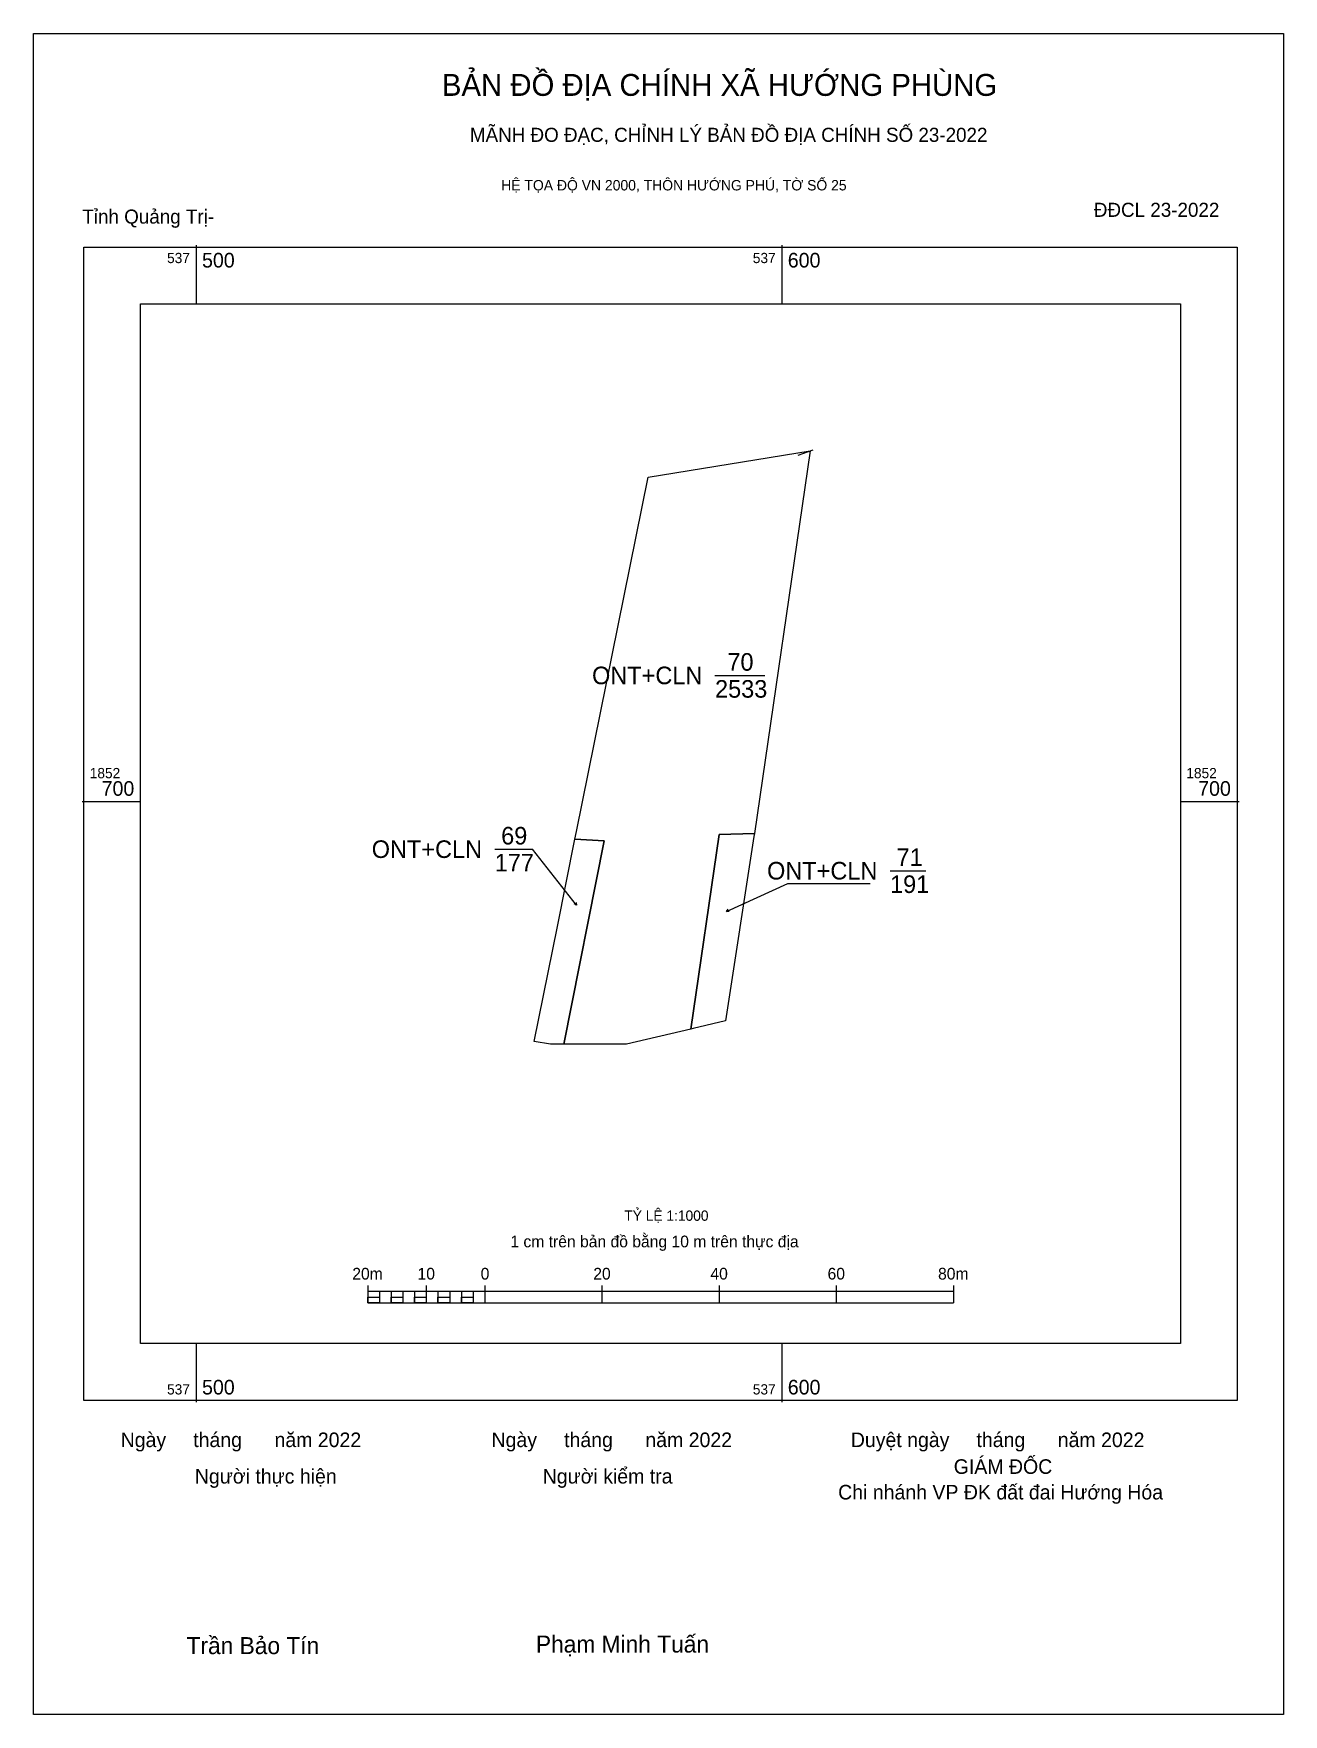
# Model space of a CAD drawing. Extents: x 537472 to 537686, y 1852544 to 1852831.
import ezdxf

# ---------------------------------------------------------------- set-up
doc = ezdxf.new("R2010")
doc.units = 0
for name, color, linetype in [('Level 10', 7, 'Continuous'), ('Level 13', 7, 'Continuous'), ('Level 15', 7, 'Continuous'), ('Level 27', 7, 'Continuous'), ('Level 49', 7, 'Continuous'), ('Level 6', 7, 'Continuous'), ('Level 62', 7, 'Continuous'), ('Level 63', 7, 'Continuous'), ('Level 9', 7, 'Continuous')]:
    doc.layers.add(name, color=color, linetype=linetype)

msp = doc.modelspace()

# ---------------------------------------------------------------- linework, layer by layer
at = {"layer": 'Level 10'}
for points in [[(537562.74, 1852658.6), (537569.68, 1852693.33), (537564.64, 1852693.57), (537564.91, 1852694.93), (537577.15, 1852755.38), (537604.81, 1852759.9), (537595.29, 1852694.55), (537589.29, 1852694.42), (537584.44, 1852661.18), (537573.49, 1852658.6)], [(537569.68, 1852693.33), (537562.74, 1852658.6), (537560.49, 1852658.6), (537557.73, 1852659.05), (537561.66, 1852678.68), (537564.64, 1852693.57)], [(537584.85, 1852661.28), (537584.44, 1852661.18), (537589.29, 1852694.42), (537595.29, 1852694.55), (537595.21, 1852694.06), (537590.35, 1852662.58)]]:
    msp.add_lwpolyline(points, close=True, dxfattribs=at)
at = {"layer": 'Level 15'}
msp.add_lwpolyline([(537472.25, 1852831.11), (537685.61, 1852831.11), (537685.61, 1852544.19), (537472.25, 1852544.19)], close=True, dxfattribs=at)
at = {"layer": 'Level 27'}
for p, q in [((537604.81, 1852759.9), (537604.82, 1852759.9)), ((537577.15, 1852755.38), (537577.15, 1852755.38)), ((537564.64, 1852693.57), (537564.64, 1852693.56)), ((537595.29, 1852694.55), (537595.29, 1852694.54)), ((537584.44, 1852661.18), (537584.45, 1852661.19)), ((537562.74, 1852658.6), (537562.73, 1852658.6))]:
    msp.add_line(p, q, dxfattribs=at)
at = {"layer": 'Level 49'}
msp.add_line((537602.78, 1852759.17), (537605.35, 1852760.03), dxfattribs=at)
at = {"layer": 'Level 62'}
msp.add_lwpolyline([(537490.52, 1852785), (537668.03, 1852785), (537668.03, 1852607.48), (537490.52, 1852607.48)], close=True, dxfattribs=at)
at = {"layer": 'Level 63'}
for p, q in [((537500, 1852795), (537500, 1852785)), ((537600, 1852795), (537600, 1852785)), ((537480.52, 1852700), (537490.52, 1852700)), ((537668.03, 1852700), (537678.03, 1852700)), ((537564.95, 1852682.35), (537557.43, 1852691.89)), ((537618.46, 1852688.21), (537624.58, 1852688.21)), ((537590.56, 1852681.27), (537601.02, 1852686.04)), ((537601.02, 1852686.04), (537615.07, 1852686.04)), ((537529.28, 1852617.42), (537529.28, 1852614.42)), ((537529.28, 1852616.42), (537629.28, 1852616.42)), ((537531.28, 1852616.42), (537531.28, 1852614.42)), ((537533.28, 1852616.42), (537533.28, 1852614.42)), ((537535.28, 1852616.42), (537535.28, 1852614.42)), ((537537.28, 1852616.42), (537537.28, 1852614.42)), ((537539.28, 1852617.42), (537539.28, 1852614.42)), ((537539.28, 1852616.42), (537539.28, 1852614.42)), ((537541.28, 1852616.42), (537541.28, 1852614.42)), ((537543.28, 1852616.42), (537543.28, 1852614.42)), ((537545.28, 1852616.42), (537545.28, 1852614.42)), ((537547.28, 1852616.42), (537547.28, 1852614.42)), ((537549.28, 1852617.42), (537549.28, 1852614.42)), ((537549.28, 1852616.42), (537549.28, 1852614.42)), ((537569.28, 1852617.42), (537569.28, 1852614.42)), ((537589.28, 1852617.42), (537589.28, 1852614.42)), ((537609.28, 1852617.42), (537609.28, 1852614.42)), ((537629.28, 1852617.42), (537629.28, 1852614.42)), ((537529.28, 1852614.42), (537629.28, 1852614.42)), ((537500, 1852607.48), (537500, 1852597.48)), ((537600, 1852607.48), (537600, 1852597.48))]:
    msp.add_line(p, q, dxfattribs=at)
for points in [[(537480.83, 1852794.68), (537677.72, 1852794.68), (537677.72, 1852597.8), (537480.83, 1852597.8)], [(537529.28, 1852615.42), (537531.28, 1852615.42), (537531.28, 1852614.42), (537529.28, 1852614.42)], [(537529.28, 1852615.42), (537531.28, 1852615.42), (537531.28, 1852614.42), (537529.28, 1852614.42)], [(537533.28, 1852615.42), (537535.28, 1852615.42), (537535.28, 1852614.42), (537533.28, 1852614.42)], [(537537.28, 1852615.42), (537539.28, 1852615.42), (537539.28, 1852614.42), (537537.28, 1852614.42)], [(537541.28, 1852615.42), (537543.28, 1852615.42), (537543.28, 1852614.42), (537541.28, 1852614.42)], [(537545.28, 1852615.42), (537547.28, 1852615.42), (537547.28, 1852614.42), (537545.28, 1852614.42)]]:
    msp.add_lwpolyline(points, close=True, dxfattribs=at)
for points in [[(537564.86, 1852682.78), (537564.95, 1852682.35), (537564.54, 1852682.54)], [(537591, 1852681.25), (537590.56, 1852681.27), (537590.84, 1852681.62)]]:
    msp.add_lwpolyline(points, dxfattribs=at)
at = {"layer": 'Level 9'}
for p, q in [((537588.57, 1852721.55), (537597.08, 1852721.55)), ((537550.97, 1852691.89), (537557.43, 1852691.89))]:
    msp.add_line(p, q, dxfattribs=at)

# ---------------------------------------------------------------- texts
at = {"layer": 'Level 13'}
for s, p in [('70', (537590.69, 1852722.35)), ('ONT+CLN', (537567.58, 1852720.05)), ('2533', (537588.58, 1852717.75)), ('ONT+CLN', (537529.97, 1852690.39)), ('69', (537552.07, 1852692.69)), ('177', (537550.97, 1852688.09)), ('71', (537619.57, 1852689.01)), ('ONT+CLN', (537597.46, 1852686.71)), ('191', (537618.46, 1852684.41))]:
    msp.add_text(s, height=3, dxfattribs=at).set_placement(p)
at = {"layer": 'Level 6'}
msp.add_text('TỶ LỆ 1:1000', height=1.7579, dxfattribs=at).set_placement((537573.09, 1852628.45))
at = {"layer": 'Level 63'}
for s, height, p in [('BẢN ĐỒ ĐỊA CHÍNH XÃ HƯỚNG PHÙNG', 3.7437, (537541.95, 1852820.48)), ('MÃNH ĐO ĐẠC, CHỈNH LÝ BẢN ĐỒ ĐỊA CHÍNH SỐ 23-2022', 2.4022, (537546.73, 1852812.63)), ('HỆ TỌA ĐỘ VN 2000, THÔN HƯỚNG PHÚ, TỜ SỐ 25', 1.7782, (537552.08, 1852804.34)), ('537', 1.75, (537495.03, 1852791.93)), ('500', 2.5, (537501, 1852791.18)), ('537', 1.75, (537595.03, 1852791.93)), ('600', 2.5, (537601, 1852791.18)), ('1852', 1.75, (537481.83, 1852704)), ('1852', 1.75, (537669.03, 1852704)), ('700', 2.5, (537483.86, 1852701)), ('700', 2.5, (537671.06, 1852701)), ('1 cm trên bản đồ bằng 10 m trên thực địa', 2, (537553.64, 1852623.92)), ('20m', 2, (537526.65, 1852618.42)), ('10', 2, (537537.79, 1852618.42)), ('0', 2, (537548.57, 1852618.42)), ('20', 2, (537567.79, 1852618.42)), ('40', 2, (537587.79, 1852618.42)), ('60', 2, (537607.79, 1852618.42)), ('80m', 2, (537626.65, 1852618.42)), ('500', 2.5, (537501, 1852598.8)), ('600', 2.5, (537601, 1852598.8)), ('537', 1.75, (537495.03, 1852598.8)), ('537', 1.75, (537595.03, 1852598.8)), ('Ngày     tháng      năm 2022', 2.4883, (537487.11, 1852589.82)), ('Ngày     tháng      năm 2022', 2.4883, (537550.42, 1852589.82)), ('Duyệt ngày     tháng      năm 2022', 2.4883, (537611.76, 1852589.82)), ('GIÁM ĐỐC', 2.488, (537629.33, 1852585.25)), ('Người thực hiện', 2.4883, (537499.78, 1852583.6)), ('Người kiểm tra', 2.4883, (537559.16, 1852583.6)), ('Chi nhánh VP ĐK đất đai Hướng Hóa', 2.4883, (537609.6, 1852580.88)), ('Trần Bảo Tín', 2.9024, (537498.36, 1852554.48)), ('Phạm Minh Tuấn', 2.9024, (537558, 1852554.74))]:
    msp.add_text(s, height=height, dxfattribs=at).set_placement(p)
at = {"layer": 'Level 9'}
for s, p in [('ĐĐCL 23-2022', (537653.25, 1852799.83)), ('Tỉnh Quảng Trị-', (537480.57, 1852798.67))]:
    msp.add_text(s, height=2.4022, dxfattribs=at).set_placement(p)

doc.saveas('drawing.dxf')
